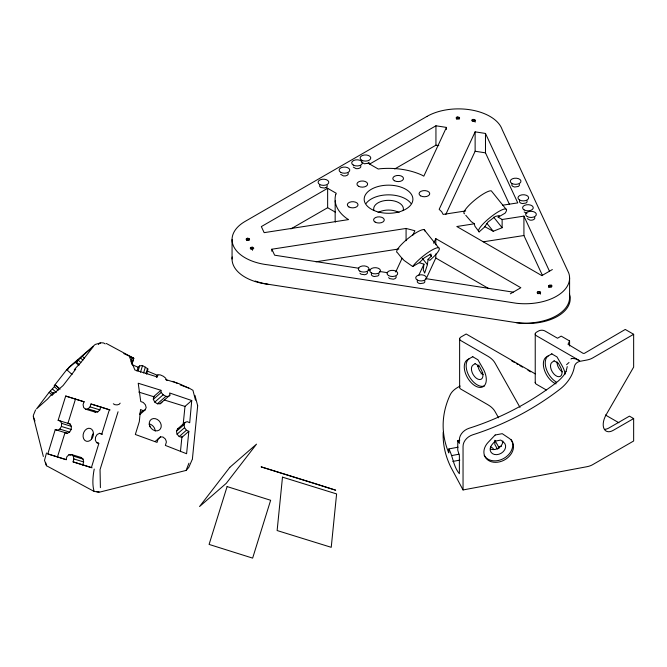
<?xml version="1.0" encoding="UTF-8"?>
<svg xmlns="http://www.w3.org/2000/svg" width="667" height="667" viewBox="0 0 667 667"><rect width="100%" height="100%" fill="white"/><g stroke="black" fill="none" stroke-linecap="round" stroke-linejoin="round"><path stroke-width="1" d="M100.4 487.644L100.05 469.618L118.059 411.764M327.18 185.309L327.18 186.468L326.18 187.469L324.437 188.044L320.702 187.469L319.701 186.468L319.701 185.309M348.182 173.187L348.182 174.337L347.173 175.346L345.439 175.921L343.438 175.921L340.704 174.337M360.78 165.908L360.78 167.067L359.78 168.067L358.046 168.643L356.036 168.643L353.302 167.067M396.106 276.471L396.106 277.614L395.106 278.614L393.372 279.198L389.636 278.614L388.628 277.614M527.055 200.867L527.055 202.009L526.055 203.018L522.319 203.593L520.585 203.018L519.576 202.009L519.576 200.859M131.991 364.29L133.717 358.246L106.303 343.447M139.795 414.541L145.148 409.888L146.165 407.612L145.423 404.811L143.28 402.493L140.737 401.517L138.227 383.25L160.939 390.287L161.239 392.454L163.157 394.797L165.941 396.331L168.526 396.465L169.927 395.147L169.626 392.98L191.746 400.525L189.703 422.753L187.294 421.669L185.093 422.378L177.597 428.898L176.455 431.274L177.063 434.192L179.181 436.543L181.883 437.377L188.844 431.324L186.435 430.24L184.559 427.68L184.042 424.679L185.093 422.378M567.25 366.583L566.075 371.402M71.411 454.477L73.287 456.086L73.862 458.954L73.078 461.872L82.75 464.841L83.65 461.956L83.075 459.096L81.199 457.487L71.411 454.477L68.959 454.727L66.867 456.753L66.083 459.671L47.807 453.927L55.244 429.606L57.42 430.29L59.813 429.098L61.406 426.446L61.597 423.353L60.313 421.002L58.137 420.318L65.7 396.04L84.392 401.851M55.244 429.606L67.209 433.3L69.601 432.099L71.194 429.456L71.386 426.363L70.102 424.012L67.926 423.328M169.927 395.147L160.13 403.76L157.362 403.793L154.761 402.101L153.327 399.333L153.593 396.665L160.939 390.287M180.449 451.634L181.999 436.168M183.133 424.879L184.992 406.403L191.746 400.525M188.844 431.324L186.593 453.735L165.358 445.414L166.375 442.096L166.091 440.779L165.324 438.994L163.015 437.052L160.53 436.835L155.069 441.579M192.413 458.904L197.682 405.736M419.301 262.698L423.954 264.182L423.287 269.81L424.662 273.111L427.414 264.674L428.047 259.33L431.349 256.128L430.915 253.994L424.404 257.754L419.301 262.698L412.69 266.517L404.01 260.397L402.126 258.212L395.723 271.994M475.129 120.127L474.954 120.91L473.87 121.386L471.686 120.66L471.869 119.885L472.945 119.401L474.304 119.501L475.129 120.127L475.129 122.169M548.733 285.509L548.557 286.285L549.383 286.91L550.742 287.018L551.817 286.535L552.001 285.759L551.167 285.134L548.733 285.509L548.733 287.552M75.838 362.748L82.208 356.22L93.422 346.465L80.624 362.815L75.304 368.476L74.237 370.043L75.771 369.109L63.082 385.551L51.859 395.306L53.827 392.404L52.993 392.93L47.574 399.033L36.51 408.921L49.308 392.113L54.361 386.677L55.436 385.109L54.16 385.818L66.783 369.626L77.914 359.947L75.838 362.748L78.931 365.483M47.807 453.927L57.479 456.895L65.108 432.383M67.859 423.562L75.488 399.049M85.526 409.154L87.977 408.896L90.07 406.878L90.97 403.994L100.759 406.995L99.858 409.88L97.766 411.906L95.314 412.156L85.526 409.154L83.65 407.537L83.075 404.677L83.975 401.792L65.7 396.04M109.355 409.771L101.793 434.05L99.516 433.333L97.124 434.534L95.531 437.185L95.339 440.27L96.623 442.621L98.899 443.338L91.387 467.634L73.078 461.872M130.915 361.931L132.108 358.096L129.515 356.928L134.892 370.002L157.604 377.038L156.962 375.471L158.087 374.662L160.564 374.987L163.457 376.33L165.649 378.164L166.291 379.731L178.989 383.667L188.611 388.011L180.14 384.867M131.908 364.065L133.717 358.246M136.952 371.069L138.144 367.25L139.678 365.908L142.413 365.474L148.024 368.901L146.632 374.179M138.144 370.86L139.678 365.908M140.487 372.219L142.563 365.549M143.572 372.92L145.381 367.108M146.006 373.387L147.54 368.459M156.37 377.38L156.962 375.471M46.498 452.976L44.489 460.338L46.498 465.741L94.222 491.487L100.05 492.021L186.126 470.418L188.803 467.384L192.238 459.446M67.851 369.585L68.493 367.692L95.214 344.455L100.475 342.913M186.126 470.418L188.928 463.198M35.576 409.905L33.35 415.366L33.35 416.8L43.347 456.503M566.041 371.486L564.182 374.737A35.826 27.822 -29.4 0 1 556.078 382.833M335.743 194.397L336.26 193.288L326.18 187.469M369.643 164.065L435.943 125.788L446.44 127.414L423.803 176.171L422.186 175.238A53.46 30.865 0 0 0 380.182 168.743L378.256 169.034L368.176 163.215L364.44 163.799L361.706 162.214M412.74 235.343L414.874 230.74L406.078 228.447L271.844 249.216L271.844 251.259M502.743 205.203L517.775 202.876L485.484 133.45L475.129 131.849L439.161 209.346L441.712 211.781L443.138 214.424L465.658 210.939M445.739 214.566L475.129 151.251L475.129 131.849M418.701 275.496L423.954 264.182M433.667 243.238L435.809 238.636L520.844 287.735L510.347 293.797M426.155 278.831L435.809 258.037L435.809 253.952M572.153 358.421L575.379 358.804L579.681 360.73L536.518 335.809A4.452 2.568 0 0 1 536.518 332.174L538.619 330.965A4.452 2.568 0 0 1 544.922 330.965L557.52 338.236L561.197 336.118L569.576 340.954L568.026 344.297L582.466 352.943A1.484 0.859 0 0 0 583.775 353.393A1.484 0.859 0 0 0 585.076 352.943L625.246 329.448L633.65 334.292L633.65 367.108L606.12 414.791A14.107 8.146 -60 0 0 603.96 428.598A14.107 8.146 -60 0 0 613.173 430.382L633.65 418.568L633.65 440.995L592.68 464.649A14.849 8.571 0 0 1 586.768 466.742L463.048 489.953L450.742 466.958A203.593 117.542 0 0 1 443.205 432.274M498.132 217.184L499.308 215.516L495.298 216.45L488.036 222.019L484.776 226.655L493.247 231.257L502.134 227.714L502.134 219.501L498.132 217.184L505.094 213.165A17.817 3.769 -38.8 0 0 496.215 213.073A17.817 3.769 -38.8 0 0 478.447 230.59L479.123 231.899L485.134 226.572M246.573 238.511L246.056 239.236L247.841 240.262L249.616 239.236L247.841 238.202L246.573 238.511L246.573 240.554M456.587 117.259L456.061 117.992L457.845 119.018L459.63 117.992L457.845 116.958L456.587 117.259L456.587 119.301M477.739 366.525L478.964 364.999M98.366 344.522L99.391 343.363L101.401 342.771L103.627 342.98L105.219 343.897M120.168 403.151L119.143 404.31L117.134 404.902L114.907 404.694L113.315 403.777M569.009 362.481L566.575 364.691M368.176 163.215L369.168 162.223M160.13 403.76L162.014 402.026M160.53 436.835L158.079 439.061L157.053 442.388L135.334 434.484L139.311 421.644L140.529 409.513L142.946 410.605L145.148 409.888M153.327 399.333L161.239 392.454M139.828 413.315L142.946 410.605M154.761 402.101L163.157 394.797M157.362 403.793L165.941 396.331M176.455 431.274L184.042 424.679M177.063 434.192L184.559 427.68M179.181 436.543L186.435 430.24M251.117 247.332L250.283 247.957L250.467 248.733L252.901 249.116L253.727 248.491L253.552 247.707L252.468 247.224L251.117 247.332L251.117 249.375M537.994 291.712L537.16 292.338L537.344 293.113L538.419 293.597L540.603 292.863L540.428 292.088L539.345 291.604L537.994 291.712L537.994 293.755M172.861 381.316L177.639 383.408M570.919 358.971L572.069 358.429M290.904 228.914L327.639 207.712L335.393 212.189M394.731 168.976L435.943 145.189L438.803 145.631M552.351 269.543L541.846 275.613L456.803 226.513L474.337 223.795L474.879 226.163L479.123 231.899M472.828 356.62L467.492 359.705A15.591 9.005 60 0 0 467.492 377.705A15.591 9.005 60 0 0 483.083 386.71A15.591 9.005 60 0 0 483.083 368.709L477.914 359.746L472.661 356.72M460.13 385.976L457.77 387.344A29.698 17.15 0 0 0 450.083 395.031A203.593 117.542 0 0 0 448.774 452.91L448.883 448.916L458.037 447.198M481.049 373.904L482.858 372.861M551.917 353.785L546.573 356.862A15.591 9.005 60 0 0 544.522 370.402A15.591 9.005 60 0 0 555.986 383.892M633.65 334.292L592.68 357.954A14.849 8.571 0 0 1 586.768 360.047L580.007 361.314A5.936 4.611 -29.4 0 0 574.42 366.517A35.835 27.822 -29.4 0 1 559.746 389.361A222.745 172.978 -29.4 0 1 472.778 434.784A12.014 9.33 -29.4 0 0 463.048 446.298L463.048 489.953M177.597 428.898L179.223 428.281M448.883 448.916C453.135 457.028 453.285 466.325 459.38 473.728L459.38 455.536L457.77 450.233L457.77 440.562L459.805 440.178M451.976 455.528L458.963 454.219M497.415 449.066L494.864 444.53L494.864 440.287L498.532 446.798L501.517 446.231M452.81 461.439L459.83 460.122M502.134 219.501L523.92 216.125L549.483 271.202M315.9 261.798L398.899 248.958M483.25 241.821L523.92 235.526L542.554 275.663M79.565 457.654L81.199 457.487M96.898 491.954L99.125 492.154M475.129 151.251L485.484 152.851L509.521 204.494M358.863 268.267L274.621 255.194L271.844 249.216M368.117 269.693L370.177 270.018M379.44 271.444L387.669 272.72M426.03 278.656L513.215 292.146M255.219 281.024A46.265 26.713 0 0 0 267.917 284.225L516.358 322.661A44.547 25.721 0 0 0 569.46 295.414M132.108 358.096L133.792 358.529M90.07 406.878L99.858 409.88M87.977 408.896L97.766 411.906M58.137 420.318L70.102 424.012M99.516 433.333L102.451 434.242M61.597 423.353L71.386 426.363M61.406 426.446L71.194 429.456M59.813 429.098L69.601 432.099M96.623 442.621L98.583 443.23M68.959 454.727L70.919 455.336M73.287 456.086L83.075 459.096M73.862 458.954L83.65 461.956M138.753 392.071L154.494 396.948M164.257 399.975L184.992 406.403M100.233 406.828L110.13 409.947M90.97 403.994L107.904 409.321M65.041 432.616L67.209 433.3M57.479 456.895L66.383 459.696M81.232 464.365L92.121 467.792M123.82 353.593L133.417 358.062M526.93 213.532L524.195 211.948M132.391 364.849L138.144 367.25M147.524 371.16L157.979 375.529M435.809 258.037L488.619 288.528M428.047 259.33L429.823 260.363L434.525 255.953A17.817 3.769 -38.8 0 0 433.925 249.033A17.817 3.769 -38.8 0 0 412.69 266.517M551.751 353.877L556.995 356.912L562.164 365.866A15.591 9.005 60 0 1 565.182 374.129M633.65 418.568L629.448 416.141L608.971 427.964A14.107 8.146 -60 0 1 604.711 429.315M535.234 373.87L466.166 333.992L460.922 337.027A4.452 2.568 0 0 0 460.922 340.662L487.76 356.161A29.698 17.15 0 0 1 495.006 362.99L520.002 407.404M511.697 360.889L514.399 362.448M516.2 363.49L518.009 364.532M519.81 365.566L522.511 367.133M527.922 370.252L530.624 371.811M605.419 414.999L618.943 422.803M546.331 389.978L536.518 384.309A4.452 2.568 0 0 1 535.234 382.266M188.769 387.902L192.946 390.312L195.498 400.158M165.791 379.606L167.442 380.574M474.337 223.795L471.21 221.594L465.766 215.299M94.064 411.08L95.314 412.156M82.208 356.22L84.501 358.246M80.59 358.079L82.908 360.13M78.489 360.447L80.807 362.489M76.68 362.231L78.998 364.274M66.75 369.743L72.078 374.462M55.236 384.892L59.096 388.302M55.436 385.109L60.072 389.211M54.361 386.677L58.229 390.095M52.435 388.994L56.295 392.413M50.375 391.179L52.693 393.23M49.2 392.479L51.484 394.497M527.264 218.576L530.007 220.152L532.008 220.152L533.742 219.576L534.742 218.576L534.742 217.425M359.947 273.178L360.947 274.179L364.682 274.754L366.416 274.179L367.417 273.187L367.425 272.028M505.861 208.963L491.312 190.862A17.817 3.769 -38.8 0 0 473.495 201.151A17.817 3.769 -38.8 0 0 464.582 213.824M493.663 217.167L502.134 227.714M486.977 223.462L493.247 231.257M424.112 229.656L438.661 247.757M430.123 254.594L431.349 256.128M422.236 258.221L427.414 264.674M402.268 258.704L397.382 252.626A17.817 3.769 -38.8 0 1 408.979 237.727A17.817 3.769 -38.8 0 1 424.796 230.99M498.574 417.817L495.006 411.489A29.698 17.15 0 0 0 487.76 404.661L460.922 389.161A4.452 2.568 0 0 1 459.763 386.677M457.77 440.562L459.38 443.413L459.38 439.778A12.014 9.33 -29.4 0 1 469.101 428.256A222.745 172.936 -29.4 0 0 556.061 382.816M194.956 395.389L197.665 405.661M33.35 416.8L34.942 420.994M45.573 462.373L46.498 465.741M149.225 423.937L149.917 426.755M498.532 446.798L498.841 448.758M569.593 278.031L569.593 297.432M569.576 340.954L569.576 345.99M551.167 285.134L551.167 287.177M549.816 285.026L549.816 287.068M540.428 292.088L540.428 294.13M539.345 291.604L539.345 293.647M535.234 333.767L535.234 382.716M523.92 216.125L523.92 235.526M519.368 184.3L519.368 185.451L518.367 186.452L514.632 187.027L512.898 186.452L511.889 185.451L511.889 184.292M485.484 133.45L485.484 152.851M474.304 119.501L474.304 121.544M472.945 119.401L472.945 121.444M459.63 338.619L459.63 387.569M459.104 117.259L459.104 119.301M457.845 116.958L457.845 119.001M446.44 127.414L446.44 129.448M435.943 125.788L435.943 145.189M435.809 238.636L435.809 244.764M424.796 280.907L424.796 282.049L423.795 283.058L420.06 283.633L418.317 283.058L417.317 282.049L417.317 280.899M406.078 228.447L406.078 240.704M378.898 273.803L378.898 274.954L377.897 275.955L374.154 276.53L372.419 275.955L371.419 274.954L371.419 273.795M335.159 200.842L335.159 220.235A53.46 30.865 0 0 0 335.418 222.078M327.639 207.712L327.639 188.311L261.339 226.588L264.157 232.65L348.616 219.585L346.998 218.651A53.46 30.865 0 0 1 335.743 194.397M252.468 247.224L252.468 250.292M249.099 238.511L249.099 240.554M247.841 238.202L247.841 240.245M232.058 239.603L232.058 258.996M569.451 294.214A42.771 24.696 0 0 1 516.358 322.661M267.917 284.225A44.547 25.721 0 0 1 232.191 256.987M483.191 374.712A8.171 4.719 60 0 1 477.947 365.808M562.281 371.878A8.171 4.719 60 0 1 557.003 361.814M502.801 440.954A8.171 6.345 -29.4 0 1 498.858 447.874A8.171 6.345 -29.4 0 1 490.662 449.116M490.545 446.865A8.171 4.719 0 0 1 493.755 449.508M510.964 439.386A15.591 12.106 -29.3 0 1 504.227 458.162A15.591 12.106 -29.3 0 1 484.184 455.286M556.261 382.008A15.591 9.005 60 0 1 546.073 368.267A15.591 9.005 60 0 1 548.466 355.769M484.584 385.826A15.591 9.005 60 0 1 469.193 376.288A15.591 9.005 60 0 1 469.376 358.613M94.222 491.487A33.375 12.365 -73.6 0 1 94.222 469.084M149.808 424.062A6.687 5.428 49 0 1 155.219 431.024M91.662 438.511A6.687 5.036 -72.9 0 1 93.18 433.625M378.039 212.565A14.849 8.571 0 0 1 399.041 212.565M373.979 210.572A14.849 8.571 0 0 1 388.544 200.325A14.849 8.571 0 0 1 403.11 210.572M366.041 203.518A24.354 14.057 0 0 1 388.544 194.839A24.354 14.057 0 0 1 411.039 203.518M282.491 477.155L277.13 530.54L331.232 547.315L336.602 493.93L282.491 477.155M227.097 486.577L209.088 544.422L252.635 558.121L270.644 500.275L227.097 486.577M229.782 467.375L199.55 506.553L226.271 483.325L256.512 444.147L229.782 467.375M495.064 441.145L492.163 444.414A8.171 6.345 -29.4 0 0 492.471 453.643A8.171 6.345 -29.4 0 0 503.302 451.609A8.171 6.345 -29.4 0 0 503.618 442.263L500.709 440.087L495.064 441.145M495.181 435.001L488.227 442.271A15.591 12.106 -29.4 0 0 488.227 460.28A15.591 12.106 -29.4 0 0 509.196 456.345A15.591 12.106 -29.4 0 0 509.196 438.344L502.243 433.675L495.181 435.001M475.079 363.682L472.92 365.149A8.171 4.719 60 0 0 473.153 374.579A8.171 4.719 60 0 0 481.199 379.223A8.171 4.719 60 0 0 481.432 370.068L479.273 366.1L475.079 363.682M554.16 360.839L552.001 362.314A8.171 4.719 60 0 0 552.234 371.736A8.171 4.719 60 0 0 560.288 376.38A8.171 4.719 60 0 0 560.522 367.225L558.362 363.265L554.16 360.839M426.98 116.408L245.106 221.411A44.547 25.721 0 0 0 233.975 247.065A44.547 25.721 0 0 0 267.917 264.824L516.358 303.26A44.547 25.721 0 0 0 568.743 273.02L502.168 129.581A44.547 25.721 0 0 0 471.411 109.988A44.547 25.721 0 0 0 426.98 116.408M315.199 483.617L261.089 466.85L335.659 490.187L315.199 483.617M149.333 424.445A6.687 5.428 49 0 0 159.063 430.182A6.687 5.428 49 0 0 157.379 419.493A6.687 5.428 49 0 0 149.333 424.445M91.429 439.32A6.687 5.036 -72.9 0 0 90.245 428.431A6.687 5.036 -72.9 0 0 83.1 436.702A6.687 5.036 -72.9 0 0 91.429 439.32M358.512 186.251A5.344 3.085 0 0 0 367.459 184.867A5.344 3.085 0 0 0 360.905 181.09A5.344 3.085 0 0 0 358.512 186.251M348.899 206.953A5.344 3.085 0 0 0 357.845 205.569A5.344 3.085 0 0 0 351.301 201.793A5.344 3.085 0 0 0 348.899 206.953M394.372 180.699A5.344 3.085 0 0 0 403.318 179.323A5.344 3.085 0 0 0 396.765 175.538A5.344 3.085 0 0 0 394.372 180.699M375.154 222.111A5.344 3.085 0 0 0 384.1 220.727A5.344 3.085 0 0 0 377.547 216.942A5.344 3.085 0 0 0 375.154 222.111M420.619 195.856A5.344 3.085 0 0 0 429.565 194.472A5.344 3.085 0 0 0 423.02 190.695A5.344 3.085 0 0 0 420.619 195.856M319.66 184.459A5.344 3.085 0 0 0 328.606 183.075A5.344 3.085 0 0 0 322.053 179.29A5.344 3.085 0 0 0 319.66 184.459M388.594 275.604A5.344 3.085 0 0 0 397.532 274.22A5.344 3.085 0 0 0 390.987 270.443A5.344 3.085 0 0 0 388.594 275.604M519.535 200A5.344 3.085 0 0 0 528.481 198.616A5.344 3.085 0 0 0 521.936 194.839A5.344 3.085 0 0 0 519.535 200M361.664 160.205A5.344 3.085 0 0 0 370.602 158.821A5.344 3.085 0 0 0 364.057 155.044A5.344 3.085 0 0 0 361.664 160.205M359.905 271.169A5.344 3.085 0 0 0 368.843 269.785A5.344 3.085 0 0 0 362.298 266A5.344 3.085 0 0 0 359.905 271.169M511.847 183.442A5.344 3.085 0 0 0 520.794 182.058A5.344 3.085 0 0 0 514.249 178.281A5.344 3.085 0 0 0 511.847 183.442M371.377 272.945A5.344 3.085 0 0 0 380.323 271.561A5.344 3.085 0 0 0 373.778 267.775A5.344 3.085 0 0 0 371.377 272.945M417.275 280.04A5.344 3.085 0 0 0 426.221 278.656A5.344 3.085 0 0 0 419.676 274.879A5.344 3.085 0 0 0 417.275 280.04M527.222 216.567A5.344 3.085 0 0 0 536.168 215.183A5.344 3.085 0 0 0 529.623 211.406A5.344 3.085 0 0 0 527.222 216.567M376.363 211.397A24.354 14.057 0 0 0 412.898 199.225A24.354 14.057 0 0 0 376.363 187.043A24.354 14.057 0 0 0 376.363 211.397M340.662 172.328A5.344 3.085 0 0 0 349.608 170.944A5.344 3.085 0 0 0 343.055 167.167A5.344 3.085 0 0 0 340.662 172.328M353.26 165.057A5.344 3.085 0 0 0 362.206 163.673A5.344 3.085 0 0 0 355.661 159.897A5.344 3.085 0 0 0 353.26 165.057M524.154 209.938A5.344 3.085 0 0 0 533.091 208.554A5.344 3.085 0 0 0 526.546 204.777A5.344 3.085 0 0 0 524.154 209.938"/></g></svg>
